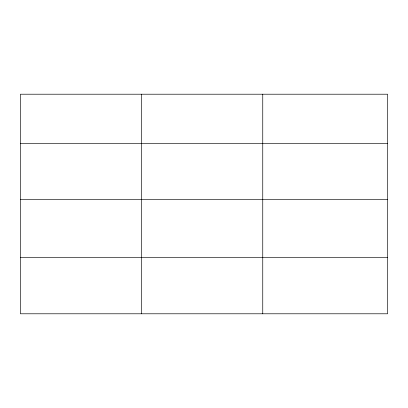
<?xml version="1.0" encoding="UTF-8"?>
<svg xmlns="http://www.w3.org/2000/svg" width="408" height="408" viewBox="0 0 408 408"><rect width="100%" height="100%" fill="white"/><g stroke="black" fill="none" stroke-linecap="round" stroke-linejoin="round"><path stroke-width="0.61" d="M387.6 199.573L387.6 94.212L20.4 94.212L20.4 313.788L387.6 313.788L387.6 199.573L20.4 199.573M20.4 143.32L387.6 143.32M20.4 257.535L387.6 257.535M262.752 94.212L262.752 313.788M141.576 94.212L141.576 313.788"/></g></svg>
